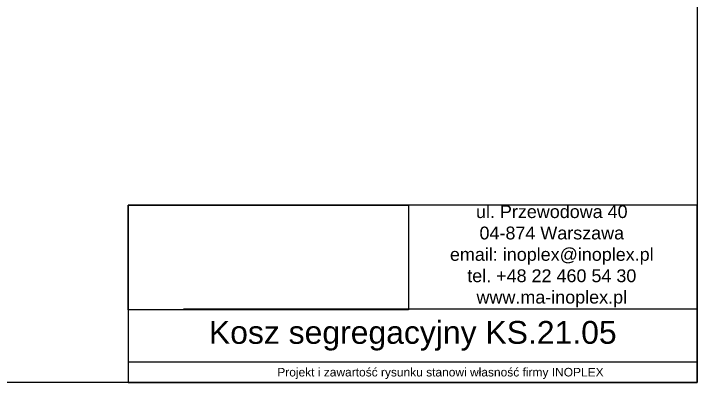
# Model space of a CAD drawing. Header units: millimetres. Extents: x 10782 to 23587, y 24555 to 29687.
# Drawn here: x 21192 to 23587, y 24555 to 25849 of the extents above; entities that cross this region are included whole.
import ezdxf

# ---------------------------------------------------------------- set-up
doc = ezdxf.new("R2010")
doc.units = ezdxf.units.MM
doc.header["$LTSCALE"] = 3
doc.styles.get("Standard").update_dxf_attribs({"font": 'arial.ttf'})
picture_1 = doc.add_image_def('image1.jpg', size_in_pixel=(1896, 709))

msp = doc.modelspace()

# ---------------------------------------------------------------- linework, layer by layer
for p, q in [((23587, 24812.3), (21787, 24812.3)), ((23586.8, 24625.6), (21593.2, 24625.6))]:
    msp.add_line(p, q)
for points in [[(19958.2, 24555.1), (19958.2, 29687.3), (23587, 29687.3), (23587, 24555.1)], [(21593.2, 24555.1), (23587, 24555.1), (23587, 25176.8), (21593.2, 25176.8)]]:
    msp.add_lwpolyline(points, close=True)

# ---------------------------------------------------------------- texts
at = {"attachment_point": 5}
for s, width, gutter_width, heights, insert, char_height in [('ul. Przewodowa 40\\P04-874 Warszawa\\Pemail: inoplex@inoplex.pl\\Ptel. +48 22 460 54 30\\Pwww.ma-inoplex.pl', 1019.877, 1, [432.7], (23077.1, 24997.4), 45), ('Kosz segregacyjny KS.21.05', 1993.625, 1, [0], (22590, 24718.4), 80), ('Projekt i zawartość rysunku stanowi własność firmy INOPLEX ', 1800.088, 12.5, [70.5], (22687, 24586.3), 30)]:
    msp.add_mtext_dynamic_manual_height_columns(s, width=width, gutter_width=gutter_width, heights=heights, dxfattribs=dict(at, insert=insert, char_height=char_height))

# ---------------------------------------------------------------- pictures from other files: only their frames are drawn
image = msp.add_image(picture_1, insert=(21593.2, 24809.8), size_in_units=(981.6, 367.1))
image.dxf.flags = 7

doc.saveas('drawing.dxf')
